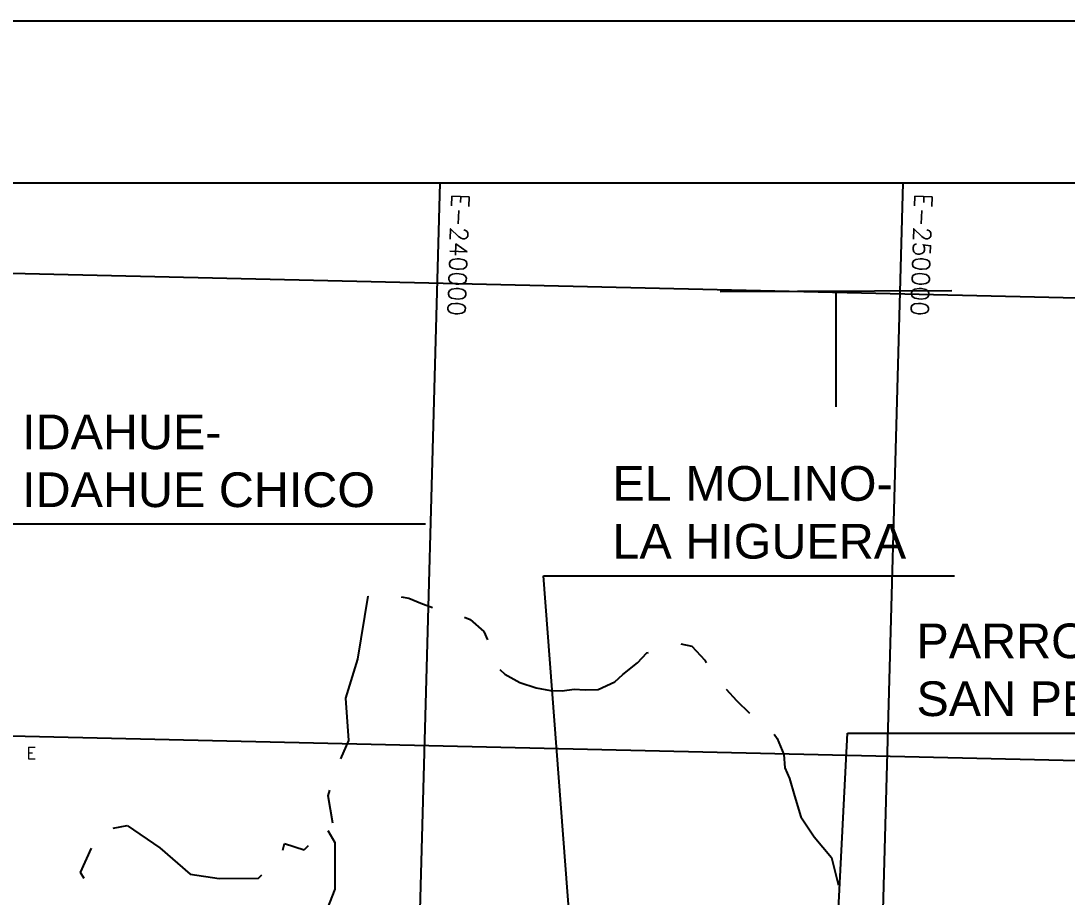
# Model space of a CAD drawing. Extents: x -169 to 91, y -255 to -61.
# Drawn here: x -127.55 to -87.77, y -93.92 to -60.6 of the extents above; entities that cross this region are included whole.
import ezdxf

# ---------------------------------------------------------------- set-up
doc = ezdxf.new("R2010")
doc.units = 0
doc.linetypes.add('PHANTOM', pattern=[63.5, 31.75, -6.35, 6.35, -6.35, 6.35, -6.35])
doc.layers.get('0').update_dxf_attribs({"linetype": 'CONTINUOUS'})
for name, color, linetype in [('2', 7, 'CONTINUOUS'), ('8', 8, 'CONTINUOUS'), ('CARTAS-IGM', 10, 'CONTINUOUS'), ('COMUNAS', 32, 'CONTINUOUS'), ('COORDENADAS', 1, 'CONTINUOUS'), ('RIO', 4, 'CONTINUOUS')]:
    doc.layers.add(name, color=color, linetype=linetype)
doc.styles.add('1', font='ARIAL.TTF')
doc.styles.add('ROMANC', font='romanc', dxfattribs={"height": 0.05})
doc.styles.add('ROMANS', font='romans.shx')
doc.dimstyles.get("Standard").update_dxf_attribs({"dimscale": 0, "dimtxt": 3, "dimasz": 2, "dimexe": 1.25, "dimexo": 0.625, "dimtad": 1, "dimdec": 4, "dimtxsty": '1', "dimcen": 2.5, "dimclrd": 2, "dimclre": 2, "dimazin": 3, "dimtfac": 1, "dimtdec": 4, "dimtmove": 0, "dimatfit": 3, "dimtolj": 1, "dimtzin": 0})

# ---------------------------------------------------------------- blocks, each defined once
blk = doc.blocks.new('A$C2F5D7D56')
at = {"layer": '2', "style": 'ROMANC'}
blk.add_text('E', height=1, dxfattribs=at).set_placement((19.93, 11.593))
blk = doc.blocks.new('CARTA')
at = {"layer": '8'}
blk.add_line((-69.071, 521.704), (-69.071, 776.704), dxfattribs=at)

msp = doc.modelspace()

# ---------------------------------------------------------------- linework, layer by layer
at = {"layer": '8', "color": 8}
for q in [(82.056, -66.758), (85.507, -66.758)]:
    msp.add_line((-167.476, -66.758), q, dxfattribs=at)
at = {"layer": 'CARTAS-IGM', "color": 2}
for p, q in [((-92.159, -70.857), (-100.959, -70.897)), ((-96.559, -75.277), (-96.559, -70.877))]:
    msp.add_line(p, q, dxfattribs=at)
at = {"layer": 'COMUNAS', "color": 36, "linetype": 'PHANTOM', "ltscale": 0.2, "flags": 128}
msp.add_lwpolyline([(-106.273, -113.043), (-108.525, -110.325), (-109.875, -108.418), (-110.905, -108.284), (-112.089, -106.948), (-112.884, -107.284), (-113.871, -107.194), (-120.843, -107.769), (-122.195, -107.331), (-122.146, -106.377), (-122.423, -105.876), (-122.787, -105.551), (-122.953, -105.18), (-123.232, -104.634), (-123.937, -104.049), (-124.563, -103.735), (-124.8, -103.014), (-124.97, -101.932), (-125.283, -100.971), (-125.631, -99.855), (-125.658, -99.296), (-125.764, -98.278), (-125.936, -97.107), (-125.071, -97.001), (-124.418, -96.545), (-124.6, -95.583), (-124.672, -94.685), (-124.688, -94.039), (-124.886, -93.657), (-125.286, -92.982), (-124.575, -91.397), (-123.514, -91.202), (-122.27, -92.046), (-121.113, -93.042), (-120.017, -93.208), (-118.516, -93.197), (-117.647, -92.366), (-117.53, -91.882), (-116.784, -92.118), (-115.685, -91.111), (-115.867, -90.071), (-115.503, -88.908), (-115.082, -87.962), (-115.194, -86.353), (-114.744, -84.868), (-114.347, -82.461), (-114.347, -82.461), (-114.12, -82.445), (-113.353, -82.459), (-112.797, -82.551), (-112.346, -82.738), (-111.473, -83.067), (-110.898, -83.194), (-110.468, -83.368), (-109.953, -83.822), (-109.669, -84.475), (-109.597, -85.017), (-109.147, -85.446), (-108.582, -85.76), (-107.955, -85.966), (-107.411, -86.058), (-106.972, -86.078), (-106.519, -86.013), (-106.102, -86.033), (-105.608, -86.024), (-104.967, -85.735), (-104.667, -85.452), (-104.107, -85.016), (-103.757, -84.636), (-103.154, -84.435), (-102.59, -84.303), (-102.487, -84.279), (-102.042, -84.378), (-101.542, -84.909), (-101.284, -85.437), (-100.949, -85.773), (-100.347, -86.441), (-99.814, -86.962), (-99.153, -87.367), (-98.796, -87.891), (-98.543, -88.498), (-98.502, -89.006), (-98.325, -89.412), (-98.14, -90.07), (-97.895, -90.864), (-97.385, -91.625), (-96.734, -92.416), (-96.479, -93.431), (-96.262, -93.892), (-96.066, -94.364), (-95.775, -94.676), (-95.404, -94.935), (-94.773, -95.263), (-94.199, -95.632), (-93.638, -95.845), (-93.088, -96.236), (-92.657, -96.608), (-92.445, -97.191), (-92.165, -97.931), (-91.998, -98.337), (-91.644, -98.892), (-91.424, -99.552), (-91.261, -100.001), (-90.995, -100.598), (-90.591, -100.859), (-89.966, -101.296), (-89.607, -101.577), (-89.258, -101.825), (-89.096, -102.306), (-88.927, -102.866), (-88.68, -103.603), (-88.595, -104.104), (-88.551, -104.534), (-88.574, -104.951), (-88.615, -105.765), (-88.205, -105.905), (-87.375, -105.769), (-86.746, -105.315), (-85.975, -104.824), (-85.528, -104.46), (-84.983, -104.122), (-84.472, -103.794), (-83.937, -103.215), (-83.419, -102.766), (-83.074, -101.803), (-82.898, -101.393), (-82.795, -100.881), (-82.633, -100.084), (-82.523, -99.417), (-82.357, -98.545), (-82.533, -98.523), (-82.698, -98.545), (-82.939, -98.491), (-83.334, -98.305), (-83.838, -97.682), (-84.046, -97.572), (-84.222, -97.496), (-84.362, -97.504), (-84.514, -96.944), (-84.474, -96.153), (-84.097, -95.466), (-83.61, -94.972), (-83.17, -94.73), (-82.595, -94.217), (-82.142, -93.733), (-82.011, -93.134), (-81.518, -92.948), (-81.454, -92.532), (-81.133, -92.053), (-80.975, -91.565), (-80.779, -90.957), (-80.567, -90.472), (-80.459, -90.069), (-79.933, -89.864), (-79.309, -89.917), (-78.862, -90.201), (-78.411, -90.598), (-77.851, -90.602), (-77.273, -90.476), (-76.724, -89.852), (-76.122, -89.651), (-75.529, -89.876), (-75.478, -90.375), (-74.936, -90.511), (-74.376, -90.714), (-73.818, -91.203), (-73.609, -91.61), (-73.393, -92.115), (-73.253, -92.584), (-73.102, -93.076), (-73.013, -93.686), (-72.909, -94.219), (-72.527, -94.49), (-71.957, -94.705), (-71.522, -94.583), (-70.97, -94.323), (-70.412, -93.955), (-69.943, -93.558), (-69.433, -93.275), (-68.936, -92.781), (-68.632, -92.421), (-67.92, -92.025), (-67.207, -92.269), (-66.403, -92.847), (-66.009, -93.306), (-65.494, -93.342), (-65.093, -93.239), (-64.599, -93.011), (-63.705, -93.142), (-62.978, -93.195), (-62.874, -93.203), (-62.315, -93.021), (-61.781, -92.683), (-61.189, -92.271), (-60.691, -92.186), (-60.177, -92.463), (-59.593, -92.832), (-59.471, -92.909), (-60.331, -94.553), (-62.396, -96.828), (-63.915, -97.444), (-64.688, -99.499), (-65.441, -101.381), (-67.243, -105.034), (-66.596, -105.367), (-65.495, -104.338), (-64.134, -103.571), (-62.403, -104.947), (-61.508, -105.983), (-60.76, -106.567), (-59.669, -107.433), (-55.966, -109.166), (-54.264, -109.643), (-53.957, -111.109), (-52.472, -110.856), (-48.598, -111.851), (-51.104, -115.239), (-52.433, -116.169), (-53.951, -116.895), (-58.345, -116.387), (-59.889, -116.531), (-61.652, -116.59), (-63.526, -117.888), (-63.775, -118.172), (-64.438, -118.925), (-66.037, -118.961), (-69.059, -122.221), (-71.034, -124.692), (-70.288, -126.386), (-69.619, -127.678)], dxfattribs=at)
at = {"layer": 'COORDENADAS', "color": 7}
for p, q in [((-111.619, -66.758), (-114.907, -185.119)), ((-94.012, -66.758), (-97.301, -185.119)), ((81.825, -75.062), (-164.511, -69.351)), ((81.337, -92.655), (-165, -86.944))]:
    msp.add_line(p, q, dxfattribs=at)
at = {"layer": 'RIO'}
msp.add_lwpolyline([(-115.882, -91.385), (-115.619, -91.845), (-115.619, -92.831), (-115.619, -93.619), (-115.817, -94.144), (-116.474, -95.721), (-115.882, -97.823), (-114.962, -100.122), (-113.91, -101.895), (-113.384, -103.603), (-112.004, -105.245), (-111.084, -107.019), (-110.426, -109.252), (-109.004, -112.372)], dxfattribs=at)

# ---------------------------------------------------------------- block references
at = {"rotation": 270}
msp.add_blockref('CARTA', (-690.248, -129.668), dxfattribs=at)
at = {"layer": '2', "xscale": 0.4400006, "yscale": 0.4400006, "zscale": 0.4400006}
msp.add_blockref('A$C2F5D7D56', (-136.104, -93.761), dxfattribs=at)

# ---------------------------------------------------------------- texts
at = {"layer": '2', "char_height": 1.32, "attachment_point": 4, "style": '1'}
for s, insert in [('\\A1;IDAHUE-\\PIDAHUE CHICO', (-127.506, -77.336)), ('\\A1;EL MOLINO-\\PLA HIGUERA', (-105.059, -79.297)), ('\\A1;PARROMAL-\\PSAN PEDRO', (-93.5, -85.285))]:
    msp.add_mtext(s, dxfattribs=dict(at, insert=insert))
at = {"layer": 'COORDENADAS', "color": 7, "style": 'ROMANS'}
for s, p in [('E-240000', (-111.166, -67.147)), ('E-250000', (-93.559, -67.147))]:
    msp.add_text(s, height=0.66, rotation=268.0752, dxfattribs=at).set_placement(p)

# ---------------------------------------------------------------- leaders
at = {"layer": '2', "color": 2, "annotation_type": 0, "has_hookline": 1, "hookline_direction": 0}
for points, text_width in [([(-126.271, -115.604), (-130.131, -79.728), (-128.131, -79.728)], 15.338), ([(-105.417, -111.274), (-107.684, -81.701), (-105.684, -81.701)], 13.002), ([(-97.563, -116.281), (-96.125, -87.689), (-94.125, -87.689)], 12.344)]:
    msp.add_leader(points, dimstyle='STANDARD', override={"dimscale": 1}, dxfattribs=dict(at, text_width=text_width))

doc.saveas('drawing.dxf')
